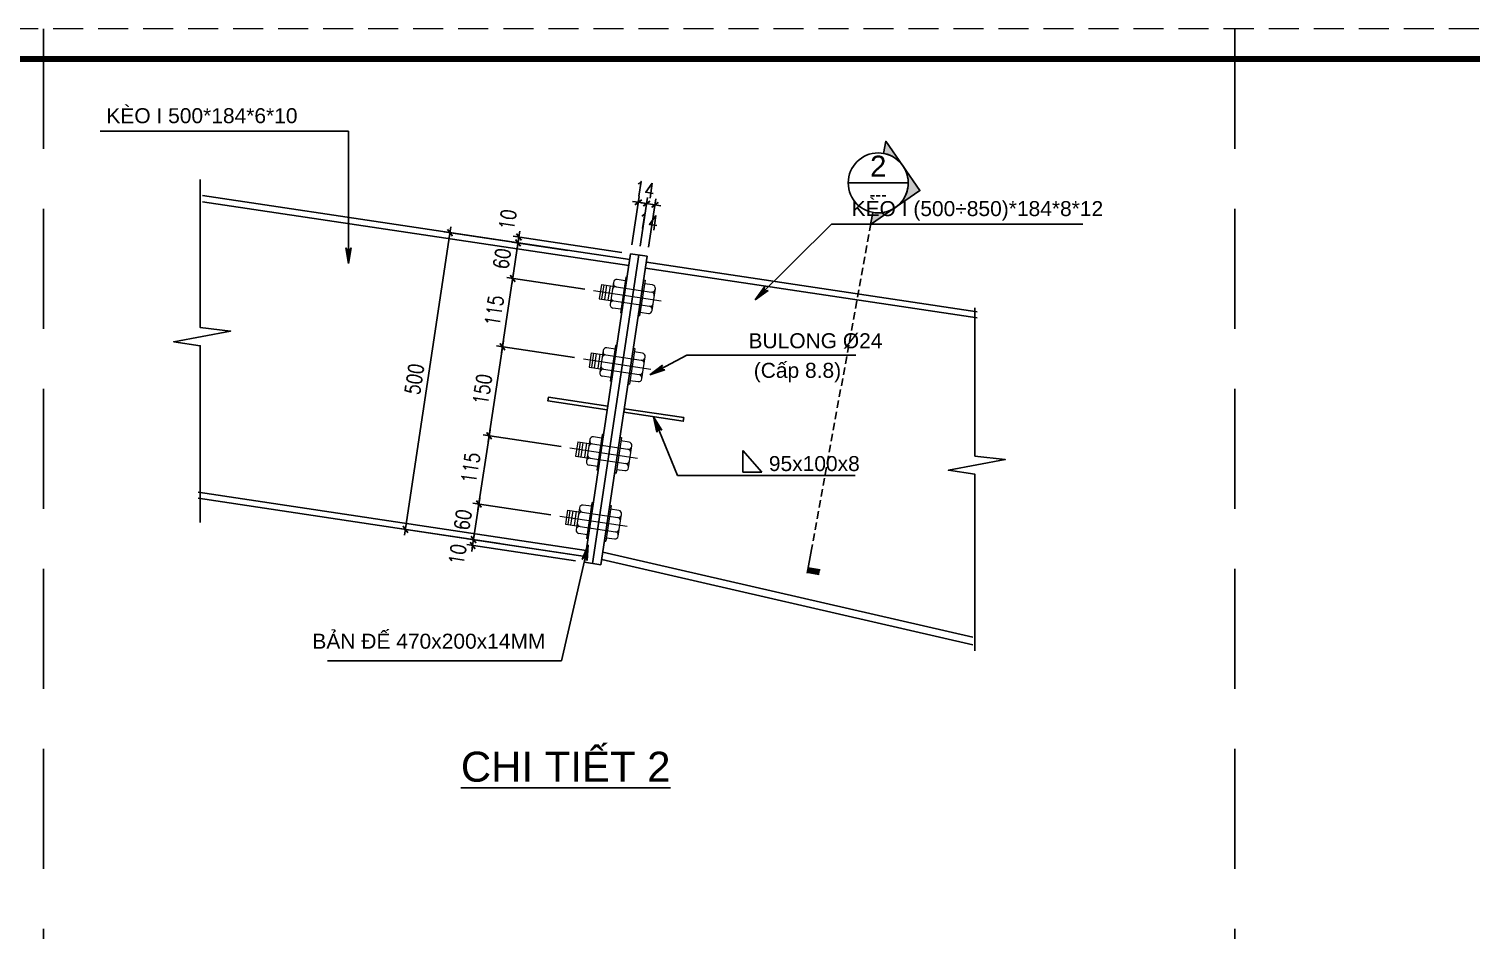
# Model space of a CAD drawing. Header units: inches. Extents: x 651127 to 1529722, y 768575 to 1021311.
# Drawn here: x 1120983 to 1145011, y 812953 to 827975 of the extents above; entities that cross this region are included whole.
import ezdxf
from ezdxf.enums import TextEntityAlignment as Align

# ---------------------------------------------------------------- set-up
doc = ezdxf.new("R2010")
doc.units = ezdxf.units.IN
doc.header["$LTSCALE"] = 1000
doc.header["$MEASUREMENT"] = 0
for name, pattern in [('CENTER2', [1.125, 0.75, -0.125, 0.125, -0.125]), ('HIDDEN', [0.375, 0.25, -0.125]), ('HIDDEN2', [0.1875, 0.125, -0.0625])]:
    doc.linetypes.add(name, pattern=pattern)
doc.layers.get('DEFPOINTS').update_dxf_attribs({"color": 8, "lineweight": 9})
for name, color, linetype in [('DWGshare.com_1', 7, 'Continuous'), ('DWGshare.com_10', 7, 'Continuous'), ('DWGshare.com_11', 143, 'Continuous'), ('DWGshare.com_12', 51, 'Continuous'), ('DWGshare.com_16', 2, 'Continuous'), ('DWGshare.com_19', 136, 'Continuous'), ('DWGshare.com_2', 147, 'Continuous'), ('DWGshare.com_6', 40, 'Continuous')]:
    doc.layers.add(name, color=color, linetype=linetype)
doc.layers.add('DWGshare.com_20', color=115, linetype='Continuous', lineweight=20)
doc.styles.add('DWGshare.com_1', font='VHELVCN.TTF')
doc.styles.add('DWGshare.com_2', font='VHELVEB.TTF')
doc.styles.add('DWGshare.com_4', font='romans.shx', dxfattribs={"width": 0.8})
doc.styles.add('DWGshare.com_6', font='VHELVEN.TTF')
doc.dimstyles.new('DWGshare.com_4', dxfattribs={"dimscale": 100, "dimtxt": 2.5, "dimasz": 2, "dimexe": 1, "dimexo": 1.5, "dimgap": 1, "dimtad": 1, "dimdec": 0, "dimlfac": 0.5, "dimzin": 0, "dimdsep": 46, "dimtxsty": 'DWGshare.com_4', "dimblk": 'DWGshare.com_6', "dimcen": 1.5, "dimdle": 1, "dimclrd": 256, "dimclre": 256, "dimclrt": 7, "dimadec": 0, "dimazin": 0, "dimtfac": 1, "dimtdec": 0, "dimtix": 1, "dimtmove": 2, "dimatfit": 3, "dimldrblk": 'DWGshare.com_6', "dimfxl": 1, "dimtolj": 1, "dimtzin": 0, "dimarcsym": 0})
doc.dimstyles.new('DWGshare.com_6', dxfattribs={"dimscale": 100, "dimtxt": 2.5, "dimasz": 1, "dimexe": 1, "dimexo": 1.5, "dimgap": 1, "dimtad": 1, "dimdec": 0, "dimlfac": 0.1, "dimzin": 0, "dimdsep": 46, "dimtxsty": 'DWGshare.com_4', "dimblk": 'DWGshare.com_1', "dimcen": 1.5, "dimdle": 1, "dimclrd": 256, "dimclre": 256, "dimclrt": 7, "dimadec": 0, "dimazin": 0, "dimtfac": 1, "dimtdec": 0, "dimtix": 1, "dimtmove": 2, "dimatfit": 3, "dimfxl": 1, "dimtolj": 1, "dimtzin": 0, "dimarcsym": 0})

# ---------------------------------------------------------------- blocks, each defined once
blk = doc.blocks.new('DWGshare.com_1')
at = {"color": 0, "linetype": 'ByBlock', "const_width": 0.3}
blk.add_lwpolyline([(-0.5, -0.5), (0.5, 0.5)], dxfattribs=at)
blk = doc.blocks.new('*D1058')
at = {"layer": 'DEFPOINTS', "color": 0, "transparency": 16777216}
for p in [(1129132.822984392, 824406.9234022152), (1130112.387706733, 824259.9886938663), (1131008.390451842, 824226.7070241811)]:
    blk.add_point(p, dxfattribs=at)
at = {"layer": 'DWGshare.com_19', "lineweight": -2, "transparency": 16777216}
for p, q in [((1129964.047253802, 824282.2397618055), (1129033.929349105, 824421.757447508)), ((1130860.049998912, 824248.9580921204), (1129048.763394398, 824520.6510827935)), ((1129132.822984392, 824406.9234022152), (1129117.988939099, 824308.0297669283)), ((1129147.657029685, 824505.8170375007), (1129132.822984392, 824406.9234022152)), ((1129147.657029685, 824505.8170375007), (1129162.491074978, 824604.7106727875))]:
    blk.add_line(p, q, dxfattribs=at)
at = {"layer": 'DWGshare.com_19', "lineweight": -2, "transparency": 16777216, "xscale": 100, "yscale": 100, "zscale": 100}
for p, rotation in [((1129132.822984392, 824406.9234022152), 81.46923439017637), ((1129147.657029685, 824505.8170375007), 261.4692343901764)]:
    blk.add_blockref('DWGshare.com_1', p, dxfattribs=dict(at, rotation=rotation))
at = {"layer": 'DWGshare.com_19', "color": 7, "transparency": 16777216, "insert": (1128960.67035543, 824793.9970055996), "char_height": 250, "attachment_point": 5, "rotation": 81.46923439017635, "style": 'DWGshare.com_4'}
blk.add_mtext('\\A1;10', dxfattribs=at)
blk = doc.blocks.new('*D1059')
at = {"layer": 'DEFPOINTS', "color": 0, "transparency": 16777216}
for p in [(1130112.387706733, 824259.9886938663), (1129043.818712634, 823813.5615904946), (1130391.159601829, 823611.4604571183)]:
    blk.add_point(p, dxfattribs=at)
at = {"layer": 'DWGshare.com_19', "lineweight": -2, "transparency": 16777216}
for p, q in [((1129147.657029684, 824505.8170375022), (1129028.984667341, 823714.6679552078)), ((1129964.047253802, 824282.2397618055), (1129033.929349104, 824421.7574475082)), ((1130242.819148899, 823633.7115250576), (1128944.925077347, 823828.3956357874))]:
    blk.add_line(p, q, dxfattribs=at)
at = {"layer": 'DWGshare.com_19', "lineweight": -2, "transparency": 16777216, "xscale": 100, "yscale": 100, "zscale": 100}
for p, rotation in [((1129132.822984391, 824406.9234022154), 81.46923439017637), ((1129043.818712634, 823813.5615904946), 261.4692343901764)]:
    blk.add_blockref('DWGshare.com_1', p, dxfattribs=dict(at, rotation=rotation))
at = {"layer": 'DWGshare.com_19', "color": 7, "transparency": 16777216, "insert": (1128865.810169117, 824143.6190982638), "char_height": 250, "attachment_point": 5, "rotation": 81.46923439017635, "style": 'DWGshare.com_4'}
blk.add_mtext('\\A1;60', dxfattribs=at)
blk = doc.blocks.new('*D1060')
at = {"layer": 'DEFPOINTS', "color": 0, "transparency": 16777216}
for p in [(1130391.15960183, 823611.4604571182), (1128873.227191763, 822676.2847846963), (1130220.56808096, 822474.1836513198)]:
    blk.add_point(p, dxfattribs=at)
at = {"layer": 'DWGshare.com_19', "lineweight": -2, "transparency": 16777216}
for p, q in [((1129058.652757924, 823912.455225782), (1128858.393146471, 822577.3911494093)), ((1130242.8191489, 823633.7115250574), (1128944.925077344, 823828.3956357879)), ((1130072.22762803, 822496.434719259), (1128774.333556477, 822691.1188299891))]:
    blk.add_line(p, q, dxfattribs=at)
at = {"layer": 'DWGshare.com_19', "lineweight": -2, "transparency": 16777216, "xscale": 100, "yscale": 100, "zscale": 100}
for p, rotation in [((1129043.818712631, 823813.561590495), 81.46923439017637), ((1128873.227191763, 822676.2847846963), 261.4692343901764)]:
    blk.add_blockref('DWGshare.com_1', p, dxfattribs=dict(at, rotation=rotation))
at = {"layer": 'DWGshare.com_19', "color": 7, "transparency": 16777216, "insert": (1128736.012272802, 823278.2997895045), "char_height": 250, "attachment_point": 5, "rotation": 81.46923439017635, "style": 'DWGshare.com_4'}
blk.add_mtext('\\A1;115', dxfattribs=at)
blk = doc.blocks.new('*D1061')
at = {"layer": 'DEFPOINTS', "color": 0, "transparency": 16777216}
for p in [(1130220.56808096, 822474.1836513198), (1128650.716512369, 821192.8802553936), (1129998.057401565, 820990.7791220173)]:
    blk.add_point(p, dxfattribs=at)
at = {"layer": 'DWGshare.com_19', "lineweight": -2, "transparency": 16777216}
for p, q in [((1128888.061237054, 822775.1784199835), (1128635.882467076, 821093.9866201067)), ((1130072.22762803, 822496.434719259), (1128774.333556475, 822691.1188299895)), ((1129849.716948634, 821013.0301899565), (1128551.822877083, 821207.7143006864))]:
    blk.add_line(p, q, dxfattribs=at)
at = {"layer": 'DWGshare.com_19', "lineweight": -2, "transparency": 16777216, "xscale": 100, "yscale": 100, "zscale": 100}
for p, rotation in [((1128873.227191762, 822676.2847846966), 81.46923439017637), ((1128650.716512369, 821192.8802553936), 261.4692343901764)]:
    blk.add_blockref('DWGshare.com_1', p, dxfattribs=dict(at, rotation=rotation))
at = {"layer": 'DWGshare.com_19', "color": 7, "transparency": 16777216, "insert": (1128539.46117267, 821967.9591219538), "char_height": 250, "attachment_point": 5, "rotation": 81.46923439017635, "style": 'DWGshare.com_4'}
blk.add_mtext('\\A1;150', dxfattribs=at)
blk = doc.blocks.new('*D1062')
at = {"layer": 'DEFPOINTS', "color": 0, "transparency": 16777216}
for p in [(1129998.057401565, 820990.7791220173), (1128480.124991499, 820055.6034495949), (1129827.465880695, 819853.5023162186)]:
    blk.add_point(p, dxfattribs=at)
at = {"layer": 'DWGshare.com_19', "lineweight": -2, "transparency": 16777216}
for p, q in [((1128665.550557659, 821291.7738906809), (1128465.290946206, 819956.709814308)), ((1129849.716948634, 821013.0301899565), (1128551.822877079, 821207.7143006868)), ((1129679.125427764, 819875.7533841578), (1128381.231356212, 820070.4374948877))]:
    blk.add_line(p, q, dxfattribs=at)
at = {"layer": 'DWGshare.com_19', "lineweight": -2, "transparency": 16777216, "xscale": 100, "yscale": 100, "zscale": 100}
for p, rotation in [((1128650.716512366, 821192.880255394), 81.46923439017637), ((1128480.124991499, 820055.6034495949), 261.4692343901764)]:
    blk.add_blockref('DWGshare.com_1', p, dxfattribs=dict(at, rotation=rotation))
at = {"layer": 'DWGshare.com_19', "color": 7, "transparency": 16777216, "insert": (1128342.910072537, 820657.6184544032), "char_height": 250, "attachment_point": 5, "rotation": 81.46923439017635, "style": 'DWGshare.com_4'}
blk.add_mtext('\\A1;115', dxfattribs=at)
blk = doc.blocks.new('*D1063')
at = {"layer": 'DEFPOINTS', "color": 0, "transparency": 16777216}
for p in [(1129827.465880695, 819853.5023162186), (1128391.12071974, 819462.2416378714), (1130251.854141898, 819183.1316245518)]:
    blk.add_point(p, dxfattribs=at)
at = {"layer": 'DWGshare.com_19', "lineweight": -2, "transparency": 16777216}
for p, q in [((1128494.95903679, 820154.497084882), (1128376.286674447, 819363.3480025845)), ((1129679.125427764, 819875.7533841578), (1128381.231356211, 820070.437494888)), ((1130103.513688968, 819205.382692491), (1128292.227084453, 819477.0756831642))]:
    blk.add_line(p, q, dxfattribs=at)
at = {"layer": 'DWGshare.com_19', "lineweight": -2, "transparency": 16777216, "xscale": 100, "yscale": 100, "zscale": 100}
for p, rotation in [((1128480.124991497, 820055.6034495952), 81.46923439017637), ((1128391.12071974, 819462.2416378714), 261.4692343901764)]:
    blk.add_blockref('DWGshare.com_1', p, dxfattribs=dict(at, rotation=rotation))
at = {"layer": 'DWGshare.com_19', "color": 7, "transparency": 16777216, "insert": (1128213.112176223, 819792.2991456422), "char_height": 250, "attachment_point": 5, "rotation": 81.46923439017635, "style": 'DWGshare.com_4'}
blk.add_mtext('\\A1;60', dxfattribs=at)
blk = doc.blocks.new('*D1064')
at = {"layer": 'DEFPOINTS', "color": 0, "transparency": 16777216}
for p in [(1128376.286674448, 819363.3480025855), (1130251.854141898, 819183.1316245518), (1130237.020096605, 819084.2379892659)]:
    blk.add_point(p, dxfattribs=at)
at = {"layer": 'DWGshare.com_19', "lineweight": -2, "transparency": 16777216}
for p, q in [((1130088.679643675, 819106.4890572052), (1128277.393039161, 819378.1820478783)), ((1130103.513688968, 819205.382692491), (1128292.227084453, 819477.0756831642)), ((1128376.286674448, 819363.3480025855), (1128361.452629155, 819264.4543672986)), ((1128391.12071974, 819462.2416378714), (1128376.286674448, 819363.3480025855)), ((1128391.12071974, 819462.2416378714), (1128405.954765033, 819561.1352731583))]:
    blk.add_line(p, q, dxfattribs=at)
at = {"layer": 'DWGshare.com_19', "lineweight": -2, "transparency": 16777216, "xscale": 100, "yscale": 100, "zscale": 100}
for p, rotation in [((1128376.286674448, 819363.3480025855), 81.46923439017637), ((1128391.12071974, 819462.2416378714), 261.4692343901764)]:
    blk.add_blockref('DWGshare.com_1', p, dxfattribs=dict(at, rotation=rotation))
at = {"layer": 'DWGshare.com_19', "color": 7, "transparency": 16777216, "insert": (1128123.970888647, 819216.0005603821), "char_height": 250, "attachment_point": 5, "rotation": 81.46923439017635, "style": 'DWGshare.com_4'}
blk.add_mtext('\\A1;10', dxfattribs=at)
blk = doc.blocks.new('*D1022')
at = {"layer": 'DEFPOINTS', "color": 0, "transparency": 16777216}
for p in [(1129719.045939171, 824318.9899590005), (1127256.848923992, 819632.3824072338), (1128977.343674519, 819374.3081946585)]:
    blk.add_point(p, dxfattribs=at)
at = {"layer": 'DWGshare.com_19', "lineweight": -2, "transparency": 16777216}
for p, q in [((1128013.385233925, 824675.9578068643), (1127242.014878699, 819533.4887719471)), ((1129570.70548624, 824341.2410269397), (1127899.657553345, 824591.8982168701)), ((1128829.003221589, 819396.5592625977), (1127157.955288705, 819647.2164525266))]:
    blk.add_line(p, q, dxfattribs=at)
at = {"layer": 'DWGshare.com_19', "lineweight": -2, "transparency": 16777216, "xscale": 100, "yscale": 100, "zscale": 100}
for p, rotation in [((1127998.551188632, 824577.0641715773), 81.46923439017637), ((1127256.848923992, 819632.3824072338), 261.4692343901764)]:
    blk.add_blockref('DWGshare.com_1', p, dxfattribs=dict(at, rotation=rotation))
at = {"layer": 'DWGshare.com_19', "color": 7, "transparency": 16777216, "insert": (1127405.189376916, 822138.0998913145), "char_height": 250, "attachment_point": 5, "rotation": 81.46923439017635, "style": 'DWGshare.com_4'}
blk.add_mtext('\\A1;500', dxfattribs=at)
blk = doc.blocks.new('*D1065')
at = {"layer": 'DEFPOINTS', "color": 0, "transparency": 16777216}
for p in [(1131275.330154246, 825062.530114143), (1131008.390451842, 824226.7070241811), (1131146.841541244, 824205.939360771)]:
    blk.add_point(p, dxfattribs=at)
at = {"layer": 'DWGshare.com_19', "lineweight": -2, "transparency": 16777216}
for p, q in [((1131030.641519781, 824375.0474771116), (1131151.713110137, 825182.1914128397)), ((1131169.092609183, 824354.2798137013), (1131290.164199539, 825161.42374943)), ((1131136.879064844, 825083.2977775527), (1131037.985429558, 825098.1318228454)), ((1131136.879064844, 825083.2977775527), (1131275.330154246, 825062.530114143)), ((1131275.330154246, 825062.530114143), (1131374.223789533, 825047.6960688505))]:
    blk.add_line(p, q, dxfattribs=at)
at = {"layer": 'DWGshare.com_19', "lineweight": -2, "transparency": 16777216, "xscale": 100, "yscale": 100, "zscale": 100}
for p, rotation in [((1131136.879064844, 825083.2977775527), 351.4692343902889), ((1131275.330154246, 825062.530114143), 171.4692343902889)]:
    blk.add_blockref('DWGshare.com_1', p, dxfattribs=dict(at, rotation=rotation))
at = {"layer": 'DWGshare.com_19', "color": 7, "transparency": 16777216, "insert": (1131239.481211454, 825295.4246252434), "char_height": 250, "attachment_point": 5, "rotation": 351.46923439028893, "style": 'DWGshare.com_4'}
blk.add_mtext('\\A1;14', dxfattribs=at)
blk = doc.blocks.new('*D1066')
at = {"layer": 'DEFPOINTS', "color": 0, "transparency": 16777216}
for p in [(1131413.781243647, 825041.7624507323), (1131146.841541244, 824205.939360771), (1131285.292630645, 824185.1716973609)]:
    blk.add_point(p, dxfattribs=at)
at = {"layer": 'DWGshare.com_19', "lineweight": -2, "transparency": 16777216}
for p, q in [((1131169.092609183, 824354.2798137013), (1131290.164199539, 825161.4237494287)), ((1131307.543698584, 824333.5121502912), (1131428.61528894, 825140.6560860191)), ((1131275.330154246, 825062.5301141419), (1131176.436518959, 825077.3641594345)), ((1131275.330154246, 825062.5301141419), (1131413.781243647, 825041.7624507323)), ((1131413.781243647, 825041.7624507323), (1131512.674878934, 825026.9284054397))]:
    blk.add_line(p, q, dxfattribs=at)
at = {"layer": 'DWGshare.com_19', "lineweight": -2, "transparency": 16777216, "xscale": 100, "yscale": 100, "zscale": 100}
for p, rotation in [((1131275.330154246, 825062.5301141419), 351.4692343902889), ((1131413.781243647, 825041.7624507323), 171.4692343902889)]:
    blk.add_blockref('DWGshare.com_1', p, dxfattribs=dict(at, rotation=rotation))
at = {"layer": 'DWGshare.com_19', "color": 7, "transparency": 16777216, "insert": (1131300.614153074, 824759.202643266), "char_height": 250, "attachment_point": 5, "rotation": 351.46923439028893, "style": 'DWGshare.com_4'}
blk.add_mtext('\\A1;14', dxfattribs=at)
blk = doc.blocks.new('DWGshare.com_6')
at = {"linetype": 'CENTER2'}
blk.add_hatch(color=256, dxfattribs=at).paths.add_polyline_path([(-1.295604940637289, 0.2159341567722531), (-1, -3.771586785769447e-13), (-1.295604940636535, -0.2159341567733842), (0, 0)])
blk.add_line((0, 0), (-1, 1.224606353822377e-16), dxfattribs=at)
blk.add_lwpolyline([(-1.295604940637289, 0.215934156772253), (0, 0), (-1.295604940636535, -0.2159341567733842), (-1, -3.770706653119224e-13), (-1.295604940637289, 0.215934156772253)], dxfattribs=at)
blk = doc.blocks.new('*U1078')
h = blk.add_hatch(color=256)
edge = h.paths.add_edge_path()
edge.add_line((182766.34188947, 206223.0882563538), (182729.3187913699, 206019.3175297503))
edge.add_line((182729.3187913699, 206019.3175297503), (183551.4403334085, 206588.6295444806))
edge.add_line((183551.4403334085, 206588.6295444806), (182982.1283186782, 207410.751086519))
edge.add_line((182982.1283186782, 207410.751086519), (182945.1052205781, 207206.9803599155))
edge.add_arc((182855.7235550241, 206715.0343081346), 499.9999999999986, -100.29773562817309, 79.70226437182691, ccw=False)
blk.add_hatch(color=256).paths.add_polyline_path([(181871.0412239624, 200176.6622449039), (181887.034945192, 200264.6897834766), (181690.2565244797, 200300.4424496982), (181674.26280325, 200212.4149111255)])
for p, q in [((182355.723555024, 206715.0343081346), (183355.723555024, 206715.0343081346)), ((181674.26280325, 200212.4149111255), (181745.7681356932, 200605.9717525502)), ((181887.034945192, 200264.6897834766), (181690.2565244797, 200300.4424496982))]:
    blk.add_line(p, q)
at = {"color": 143, "linetype": 'HIDDEN2'}
blk.add_line((182766.34188947, 206223.0882563538), (181745.7681356932, 200605.9717525502), dxfattribs=at)
blk.add_lwpolyline([(182766.34188947, 206223.0882563538), (182729.3187913699, 206019.3175297503), (183551.4403334085, 206588.6295444806), (182982.1283186782, 207410.751086519), (182945.1052205781, 207206.9803599155, -0.9999999999999994)], format="xyb", close=True)
blk.add_circle((182855.723555024, 206715.0343081346), 500)
at = {"style": 'DWGshare.com_2', "flags": 8}
blk.add_attdef('A', text='', height=350, dxfattribs=at).set_placement((182855.723555024, 206715.0343081346), align=Align.BOTTOM_CENTER)
at = {"style": 'DWGshare.com_1', "flags": 8}
blk.add_attdef('S-111', text='', height=250, dxfattribs=at).set_placement((182855.723555024, 206652.5343081346), align=Align.TOP_CENTER)

msp = doc.modelspace()

# ---------------------------------------------------------------- linework, layer by layer
at = {"layer": 'DEFPOINTS', "linetype": 'HIDDEN', "ltscale": 2}
msp.add_lwpolyline([(1090287.596991595, 768574.8424645903), (1174387.596991595, 768574.8424645903), (1174387.596991595, 827974.8424645903), (1090287.596991595, 827974.8424645903)], close=True, dxfattribs=at)
at = {"layer": 'DWGshare.com_1', "const_width": 100}
msp.add_lwpolyline([(1092287.596991595, 769074.8424645903), (1173887.596991595, 769074.8424645903), (1173887.596991595, 827474.8424645903), (1092287.596991595, 827474.8424645903)], close=True, dxfattribs=at)
at = {"layer": 'DWGshare.com_11', "linetype": 'HIDDEN', "ltscale": 8}
for p, q in [((1121226.725199561, 827974.8424645903), (1121226.725199561, 769074.8424645903)), ((1141072.199436621, 827974.8424645903), (1141072.199436621, 769074.8424645903))]:
    msp.add_line(p, q, dxfattribs=at)
at = {"layer": 'DWGshare.com_12', "ltscale": 0.9}
for p, q in [((1130993.55640655, 824127.8133888937), (1123876.713381248, 825195.3398426891)), ((1130978.722361256, 824028.919753607), (1123876.713381248, 825094.2211006082)), ((1131008.390451842, 824226.707024181), (1130237.020096605, 819084.2379892659)), ((1131146.841541244, 824205.939360771), (1130375.471186007, 819063.4703258555)), ((1131285.292630645, 824185.1716973607), (1130513.922275408, 819042.7026624454)), ((1131285.292630645, 824185.1716973608), (1131008.390451842, 824226.7070241811)), ((1136781.565277197, 823158.4933162163), (1131255.62454006, 823987.3844267869)), ((1136781.565277197, 823259.6120582971), (1131270.458585353, 824086.2780620739)), ((1130266.688187191, 819282.0252598387), (1123802.543154782, 820251.6470146999)), ((1130251.854141899, 819183.1316245517), (1123802.543154782, 820150.5282726192)), ((1136707.395050732, 817710.4321393366), (1130527.387724641, 819132.472323996)), ((1136707.395050732, 817833.568017639), (1130545.241861953, 819251.4999060815)), ((1130513.922275408, 819042.7026624454), (1130237.020096605, 819084.2379892659))]:
    msp.add_line(p, q, dxfattribs=at)
for points in [[(1130627.155487812, 821685.1405973105), (1129638.219134944, 821833.4810502407), (1129629.318707769, 821774.1448690685), (1130618.255060637, 821625.8044161381)], [(1130904.057666615, 821643.6052704899), (1131892.994019484, 821495.2648175595), (1131884.093592308, 821435.9286363876), (1130895.15723944, 821584.2690893175)]]:
    msp.add_lwpolyline(points, close=True, dxfattribs=at)
at = {"layer": 'DWGshare.com_16', "color": 2, "linetype": 'Continuous'}
for p, q in [((1132878.235815181, 820945.6680545862), (1132878.235815181, 820588.2255943556)), ((1133193.892391437, 820588.2255943556), (1132878.235815181, 820945.6680545862)), ((1132878.235815181, 820588.2255943556), (1133193.892391437, 820588.2255943556))]:
    msp.add_line(p, q, dxfattribs=at)
at = {"layer": 'DWGshare.com_19'}
for points in [[(1123839.628268015, 825465.5301121363), (1123839.628268015, 822995.4468539961), (1124344.318797068, 822936.6478418816), (1123398.025678302, 822758.4989698761), (1123839.628268015, 822692.2285318653), (1123839.628268015, 819748.9688185981)], [(1136744.480163964, 823324.3062643999), (1136744.480163964, 820854.2230062598), (1137249.170693018, 820795.4239941452), (1136302.877574251, 820617.2751221397), (1136744.480163964, 820551.0046841289), (1136744.480163964, 817607.7449708617)]]:
    msp.add_lwpolyline(points, dxfattribs=at)
at = {"layer": 'DWGshare.com_20'}
for p, q in [((1130521.024636488, 823713.3231924194), (1130485.422927787, 823475.9784677302)), ((1130521.024636488, 823713.3231924194), (1130710.900416239, 823684.8418254574)), ((1130560.654242709, 823707.378751488), (1130525.052534004, 823470.0340268003)), ((1130606.466560559, 823700.5069038087), (1130570.864851857, 823463.1621791235)), ((1130665.927870336, 823691.5877073443), (1130630.326161632, 823454.2429826547)), ((1130720.609973157, 823749.5722049194), (1130665.589150618, 823382.7667213107)), ((1130764.842399122, 823676.7505280246), (1131356.765757969, 823587.9620241994)), ((1130918.577050341, 823775.0328208393), (1130782.643253474, 823795.4228903671)), ((1130927.599908155, 823835.1852062709), (1130838.350775123, 823240.190986032)), ((1130859.927568276, 823236.9544670585), (1130949.17670131, 823831.9486872995)), ((1130949.17670131, 823831.9486872995), (1130927.599908155, 823835.1852062709)), ((1131136.829747078, 823195.4191402396), (1131226.078880114, 823790.4133604799)), ((1131247.655673266, 823787.1768415071), (1131158.406540234, 823192.1826212666)), ((1131226.078880114, 823790.4133604799), (1131247.655673266, 823787.1768415071)), ((1131374.566612319, 823706.6343865426), (1131238.63281545, 823727.0244560743)), ((1130391.15960183, 823611.4604571183), (1131516.019562301, 823442.7314630522)), ((1130485.422927787, 823475.9784677302), (1130675.298707537, 823447.4971007685)), ((1130729.240690421, 823439.4058033369), (1131321.164049265, 823350.6172995121)), ((1131365.396475231, 823277.7956226201), (1131420.417297771, 823644.6011062284)), ((1130847.373632935, 823300.3433714655), (1130711.43983607, 823320.7334409916)), ((1130859.927568276, 823236.9544670585), (1130838.350775123, 823240.190986032)), ((1131136.829747078, 823195.4191402396), (1131158.406540234, 823192.1826212666)), ((1131167.429398047, 823252.3350066986), (1131303.363194914, 823231.9449371697)), ((1130220.56808096, 822474.1836513198), (1131345.428041431, 822305.4546572537)), ((1130350.433115618, 822576.0463866208), (1130314.831406916, 822338.7016619317)), ((1130350.433115618, 822576.0463866208), (1130540.308895369, 822547.5650196589)), ((1130390.06272184, 822570.1019456895), (1130354.461013134, 822332.7572210018)), ((1130435.875039689, 822563.2300980102), (1130400.273330987, 822325.885373325)), ((1130495.336349466, 822554.3109015458), (1130459.734640762, 822316.9661768562)), ((1130550.018452287, 822612.2953991209), (1130494.997629747, 822245.4899155122)), ((1130594.250878252, 822539.4737222261), (1131186.174237099, 822450.6852184009)), ((1130747.985529471, 822637.7560150408), (1130612.051732604, 822658.1460845686)), ((1130757.008387286, 822697.9084004724), (1130667.759254253, 822102.9141802335)), ((1130689.336047406, 822099.67766126), (1130778.585180441, 822694.671881501)), ((1130778.585180441, 822694.671881501), (1130757.008387286, 822697.9084004724)), ((1130966.238226208, 822058.1423344411), (1131055.487359244, 822653.1365546818)), ((1131077.064152396, 822649.9000357086), (1130987.815019364, 822054.905815468)), ((1131055.487359244, 822653.1365546818), (1131077.064152396, 822649.9000357086)), ((1131203.975091449, 822569.3575807441), (1131068.04129458, 822589.7476502758)), ((1131194.804954361, 822140.5188168216), (1131249.825776901, 822507.3243004301)), ((1130314.831406916, 822338.7016619317), (1130504.707186667, 822310.22029497)), ((1130558.649169551, 822302.1289975384), (1131150.572528396, 822213.3404937136)), ((1130676.782112066, 822163.0665656672), (1130540.8483152, 822183.4566351931)), ((1130689.336047406, 822099.67766126), (1130667.759254253, 822102.9141802335)), ((1130966.238226208, 822058.1423344411), (1130987.815019364, 822054.905815468)), ((1130996.837877177, 822115.0582009001), (1131132.771674044, 822094.6681313711)), ((1130127.922436223, 821092.6418573182), (1130092.320727522, 820855.2971326291)), ((1130127.922436223, 821092.6418573182), (1130317.798215974, 821064.1604903565)), ((1130167.552042444, 821086.6974163874), (1130131.950333739, 820849.3526916992)), ((1130213.364360294, 821079.8255687075), (1130177.762651592, 820842.4808440226)), ((1130272.825670071, 821070.9063722434), (1130237.223961367, 820833.5616475538)), ((1130327.507772892, 821128.8908698183), (1130272.486950352, 820762.0853862095)), ((1130371.740198857, 821056.069192924), (1130963.663557704, 820967.2806890988)), ((1130525.474850076, 821154.3514857382), (1130389.541053208, 821174.7415552664)), ((1130534.49770789, 821214.5038711702), (1130445.248574858, 820619.5096509313)), ((1130466.825368011, 820616.2731319576), (1130556.074501045, 821211.2673521984)), ((1130556.074501045, 821211.2673521984), (1130534.49770789, 821214.5038711702)), ((1130743.727546813, 820574.7378051389), (1130832.976679848, 821169.7320253792)), ((1130854.553473, 821166.495506406), (1130765.304339969, 820571.5012861657)), ((1130832.976679848, 821169.7320253792), (1130854.553473, 821166.495506406)), ((1130981.464412053, 821085.9530514415), (1130845.530615186, 821106.3431209732)), ((1129998.057401565, 820990.7791220172), (1131122.917362036, 820822.0501279511)), ((1130092.320727522, 820855.2971326291), (1130282.196507272, 820826.8157656674)), ((1130336.138490156, 820818.724468236), (1130928.061849, 820729.935964411)), ((1130972.294274966, 820657.114287519), (1131027.315097505, 821023.9197711278)), ((1130454.271432671, 820679.6620363645), (1130318.337635805, 820700.0521058907)), ((1130466.825368011, 820616.2731319576), (1130445.248574858, 820619.5096509313)), ((1130743.727546813, 820574.7378051389), (1130765.304339969, 820571.5012861657)), ((1130774.327197782, 820631.653671598), (1130910.260994648, 820611.263602069)), ((1130363.90618702, 820077.2270653716), (1130274.657053988, 819482.2328451327)), ((1130296.233847141, 819478.996326159), (1130385.482980175, 820073.9905463997)), ((1130385.482980175, 820073.9905463997), (1130363.90618702, 820077.2270653716)), ((1129827.465880695, 819853.5023162186), (1130952.325841166, 819684.7733221527)), ((1129957.330915353, 819955.3650515198), (1129921.729206652, 819718.0203268304)), ((1129957.330915353, 819955.3650515198), (1130147.206695104, 819926.8836845579)), ((1129996.960521574, 819949.4206105887), (1129961.358812869, 819712.0758859008)), ((1130042.772839424, 819942.5487629089), (1130007.171130722, 819705.204038224)), ((1130102.234149201, 819933.6295664448), (1130066.632440497, 819696.2848417552)), ((1130156.916252022, 819991.6140640196), (1130101.895429482, 819624.8085804109)), ((1130201.148677987, 819918.7923871253), (1130793.072036834, 819830.0038833001)), ((1130354.883329206, 820017.07467994), (1130218.949532339, 820037.4647494678)), ((1130573.136025943, 819437.4609993403), (1130662.385158979, 820032.4552195806)), ((1130683.961952131, 820029.2187006073), (1130594.712819099, 819434.224480367)), ((1130662.385158979, 820032.4552195806), (1130683.961952131, 820029.2187006073)), ((1130810.872891184, 819948.6762456428), (1130674.939094316, 819969.0663151746)), ((1130801.702754095, 819519.8374817204), (1130856.723576636, 819886.6429653291)), ((1129921.729206652, 819718.0203268304), (1130111.604986402, 819689.5389598687)), ((1130165.546969286, 819681.4476624373), (1130757.47032813, 819592.6591586128)), ((1130283.6799118, 819542.3852305659), (1130147.746114935, 819562.7753000921)), ((1130296.233847141, 819478.996326159), (1130274.657053988, 819482.2328451327)), ((1130573.136025943, 819437.4609993403), (1130594.712819099, 819434.224480367)), ((1130603.735676912, 819494.3768657993), (1130739.669473778, 819473.9867962704))]:
    msp.add_line(p, q, dxfattribs=at)
for centre, radius, start, end in [((1130756.751101689, 823622.8085451402), 54.54545454545452, 81.46923439017637, 171.4692344036464), ((1130772.933696555, 823730.6925109093), 54.54545454545452, 171.4692344036464, 261.4692343901764), ((1130774.551956038, 823741.480907485), 54.54545454545452, 81.46923439017637, 171.4692344036464), ((1131366.475314887, 823652.6924036612), 54.54545454552662, 351.4692344036463, 81.46923439017637), ((1130721.149392988, 823385.4638204513), 54.54545454486464, 81.46923439017637, 171.4692344036464), ((1130737.331987853, 823493.3477862215), 54.54545454545452, 171.4692344036464, 261.4692343901764), ((1131364.8570554, 823641.9040070841), 54.54545454545452, 261.4692343901764, 351.4692344036463), ((1131348.674460534, 823534.0200413157), 54.54545454545452, 351.4692344036463, 81.46923439017637), ((1130719.531133501, 823374.6754238791), 54.54545454545452, 171.4692344036464, 261.4692343901764), ((1131311.454492346, 823285.8869200543), 54.54545454565615, 261.4692343901764, 351.4692344036463), ((1131329.255346696, 823404.5592823973), 54.54545454565615, 261.4692343901764, 351.4692344036463), ((1131313.07275183, 823296.6753166273), 54.54545454545452, 351.4692344036463, 81.46923439017637), ((1130586.159580819, 822485.5317393419), 54.54545454545452, 81.46923439017637, 171.4692344036464), ((1130602.342175684, 822593.4157051108), 54.54545454545452, 171.4692344036464, 261.4692343901764), ((1130603.960435168, 822604.2041016865), 54.54545454545452, 81.46923439017637, 171.4692344036464), ((1131194.26553453, 822504.6272012856), 54.54545454545452, 261.4692343901764, 351.4692344036463), ((1131195.883794017, 822515.4155978627), 54.54545454552662, 351.4692344036463, 81.46923439017637), ((1130548.939612631, 822237.3986180808), 54.54545454545452, 171.4692344036464, 261.4692343901764), ((1130550.557872117, 822248.1870146528), 54.54545454486464, 81.46923439017637, 171.4692344036464), ((1130566.740466983, 822356.070980423), 54.54545454545452, 171.4692344036464, 261.4692343901764), ((1131158.663825826, 822267.2824765987), 54.54545454565615, 261.4692343901764, 351.4692344036463), ((1131178.082939663, 822396.7432355172), 54.54545454545452, 351.4692344036463, 81.46923439017637), ((1131140.862971476, 822148.6101142558), 54.54545454565615, 261.4692343901764, 351.4692344036463), ((1131142.48123096, 822159.3985108287), 54.54545454545452, 351.4692344036463, 81.46923439017637), ((1130363.648901425, 821002.1272100395), 54.54545454545452, 81.46923439017637, 171.4692344036464), ((1130379.831496289, 821110.0111758084), 54.54545454545452, 171.4692344036464, 261.4692343901764), ((1130381.449755773, 821120.7995723839), 54.54545454545452, 81.46923439017637, 171.4692344036464), ((1130973.373114622, 821032.0110685603), 54.54545454552662, 351.4692344036463, 81.46923439017637), ((1130328.047192723, 820764.7824853504), 54.54545454486464, 81.46923439017637, 171.4692344036464), ((1130344.229787588, 820872.6664511204), 54.54545454545452, 171.4692344036464, 261.4692343901764), ((1130971.754855135, 821021.2226719832), 54.54545454545452, 261.4692343901764, 351.4692344036463), ((1130955.572260269, 820913.3387062148), 54.54545454545452, 351.4692344036463, 81.46923439017637), ((1130326.428933236, 820753.9940887782), 54.54545454545452, 171.4692344036464, 261.4692343901764), ((1130918.35229208, 820665.2055849534), 54.54545454565615, 261.4692343901764, 351.4692344036463), ((1130936.153146431, 820783.8779472964), 54.54545454565615, 261.4692343901764, 351.4692344036463), ((1130919.970551565, 820675.9939815263), 54.54545454545452, 351.4692344036463, 81.46923439017637), ((1130193.057380554, 819864.8504042409), 54.54545454545452, 81.46923439017637, 171.4692344036464), ((1130209.23997542, 819972.73437001), 54.54545454545452, 171.4692344036464, 261.4692343901764), ((1130210.858234903, 819983.5227665857), 54.54545454545452, 81.46923439017637, 171.4692344036464), ((1130801.163334265, 819883.9458661845), 54.54545454545452, 261.4692343901764, 351.4692344036463), ((1130784.980739399, 819776.0619004162), 54.54545454545452, 351.4692344036463, 81.46923439017637), ((1130802.781593752, 819894.7342627617), 54.54545454552662, 351.4692344036463, 81.46923439017637), ((1130155.837412366, 819616.7172829795), 54.54545454545452, 171.4692344036464, 261.4692343901764), ((1130157.455671853, 819627.5056795517), 54.54545454486464, 81.46923439017637, 171.4692344036464), ((1130173.638266718, 819735.3896453218), 54.54545454545452, 171.4692344036464, 261.4692343901764), ((1130765.561625561, 819646.6011414977), 54.54545454565615, 261.4692343901764, 351.4692344036463), ((1130749.379030695, 819538.7171757277), 54.54545454545452, 351.4692344036463, 81.46923439017637), ((1130747.760771211, 819527.9287791548), 54.54545454565615, 261.4692343901764, 351.4692344036463)]:
    msp.add_arc(centre, radius, start, end, dxfattribs=at)

# ---------------------------------------------------------------- block references
at = {"layer": 'DWGshare.com_6', "linetype": 'HIDDEN'}
ref = msp.add_blockref('*U1078', (952277.148146371, 618691.723073878), dxfattribs=at)
ref.add_attrib('S-111', '---', dxfattribs={"layer": '0', "height": 250, "style": 'DWGshare.com_1'}).set_placement((1135132.871701395, 825344.2573820127), align=Align.TOP_CENTER)
ref.add_attrib('A', '2', dxfattribs={"layer": '0', "height": 350, "style": 'DWGshare.com_2'}).set_placement((1135132.871701395, 825406.7573820127), align=Align.BOTTOM_CENTER)

# ---------------------------------------------------------------- texts
at = {"layer": 'DWGshare.com_10', "style": 'DWGshare.com_6'}
for s, p in [('KEØO I 500*184*6*10', (1122274.789022302, 826402.5052381464)), ('KEØO I (500÷850)*184*8*12', (1134689.370162713, 824853.8032305232)), (' BULONG Þ24', (1132874.682961011, 822651.1798699169)), (' (Caáp 8.8)', (1132962.278694229, 822158.1826488083)), ('95x100x8', (1133310.984167885, 820604.3946201998)), ('BAÛN ÑEÁ 470x200x14MM', (1125706.517016494, 817643.9057049371))]:
    msp.add_text(s, height=250, dxfattribs=at).set_placement(p)
msp.add_text('%%UCHI TIEÁT 2', height=500, dxfattribs=at).set_placement((1129925.914866789, 815427.0200464708), align=Align.CENTER)

# ---------------------------------------------------------------- dimensions: what is measured, and where the dimension line sits
at = {"layer": 'DWGshare.com_19'}
for base, p1, p2, angle, picture, middle in [((1131275.330154246, 825062.530114143), (1131008.390451842, 824226.7070241811), (1131146.841541244, 824205.939360771), 351.4692343902889, '*D1065', (1131239.481211454, 825295.4246252434)), ((1127256.848923992, 819632.3824072338), (1129719.045939171, 824318.9899590006), (1128977.343674519, 819374.3081946586), 81.46923439017637, '*D1022', (1127405.189376916, 822138.0998913145)), ((1129043.818712634, 823813.5615904946), (1130112.387706733, 824259.9886938663), (1130391.159601829, 823611.4604571183), 81.46923439017637, '*D1059', (1128865.810169117, 824143.6190982638)), ((1128873.227191763, 822676.2847846963), (1130391.15960183, 823611.4604571183), (1130220.56808096, 822474.1836513198), 81.46923439017637, '*D1060', (1128736.012272802, 823278.2997895045)), ((1128650.716512369, 821192.8802553936), (1130220.56808096, 822474.1836513198), (1129998.057401565, 820990.7791220172), 81.46923439017637, '*D1061', (1128539.46117267, 821967.9591219538)), ((1128480.124991499, 820055.6034495949), (1129998.057401565, 820990.7791220172), (1129827.465880695, 819853.5023162186), 81.46923439017637, '*D1062', (1128342.910072537, 820657.6184544032)), ((1128391.12071974, 819462.2416378714), (1129827.465880695, 819853.5023162186), (1130251.854141898, 819183.131624552), 81.46923439017637, '*D1063', (1128213.112176223, 819792.2991456422))]:
    dim = msp.add_linear_dim(base=base, p1=p1, p2=p2, angle=angle, dimstyle='DWGshare.com_6', dxfattribs=at)
    dim.commit()
    dim.dimension.update_dxf_attribs({"geometry": picture, "text_midpoint": middle})
for base, p1, p2, angle, picture, middle in [((1131413.781243647, 825041.7624507323), (1131146.841541244, 824205.939360771), (1131285.292630645, 824185.1716973608), 351.4692343902889, '*D1066', (1131300.614153074, 824759.202643266)), ((1129132.822984392, 824406.9234022152), (1131008.390451842, 824226.7070241811), (1130112.387706733, 824259.9886938663), 81.46923439017637, '*D1058', (1128960.67035543, 824793.9970055996)), ((1128376.286674448, 819363.3480025855), (1130251.854141898, 819183.1316245518), (1130237.020096605, 819084.2379892659), 81.46923439017637, '*D1064', (1128123.970888647, 819216.0005603821))]:
    dim = msp.add_linear_dim(base=base, p1=p1, p2=p2, angle=angle, dimstyle='DWGshare.com_6', dxfattribs=at)
    dim.commit()
    dim.dimension.update_dxf_attribs({"geometry": picture, "text_midpoint": middle, "dimtype": 160})

# ---------------------------------------------------------------- leaders
at = {"layer": 'DWGshare.com_2'}
for points in [[(1126309.084494595, 824063.5124635684), (1126309.084494595, 826267.4978984831), (1122173.663537715, 826267.4978984831)], [(1133083.475065147, 823460.4099928219), (1134353.325266353, 824718.1395572991), (1138539.385405242, 824718.1395572991)], [(1131330.593996138, 822206.5610219665), (1131946.568389253, 822538.6737535308), (1134760.186764623, 822538.6737535308)], [(1131389.625415874, 821510.0988628526), (1131786.758671733, 820529.1859584065), (1134747.362245762, 820529.1859584065)], [(1130299.44584468, 819376.1464984793), (1129855.612690931, 817440.0022114207), (1125957.551337905, 817440.0022114207)]]:
    msp.add_leader(points, dimstyle='DWGshare.com_4', dxfattribs=at)

doc.saveas('drawing.dxf')
